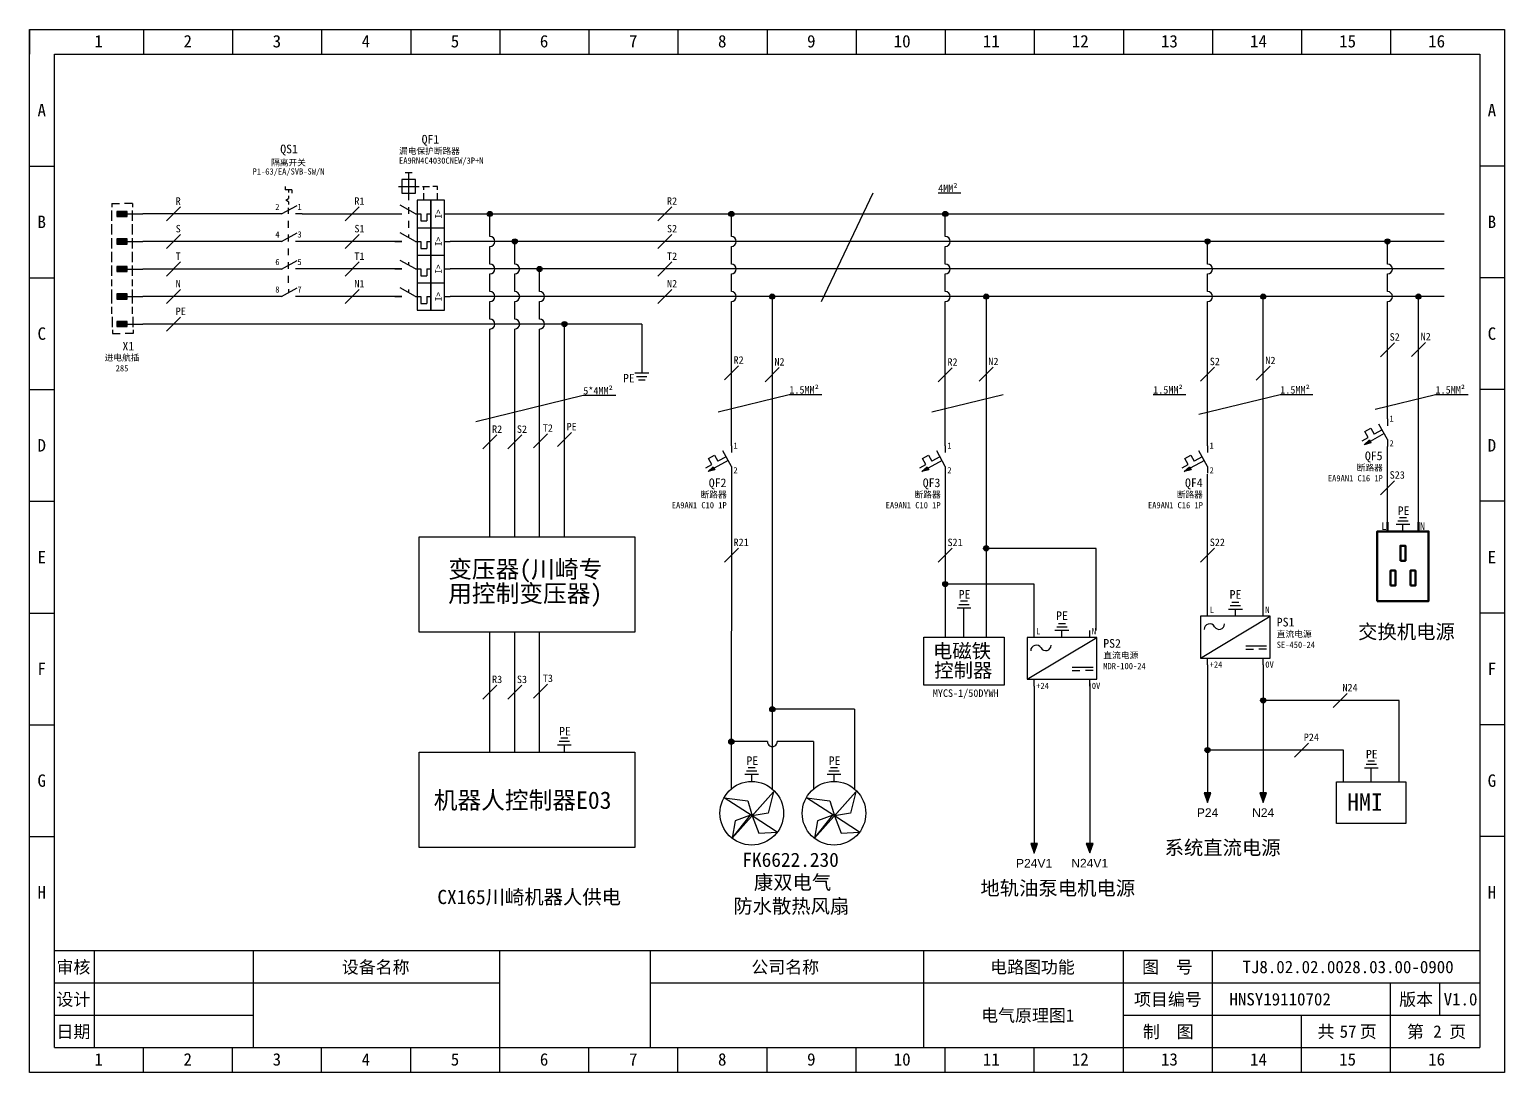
# Model space of a CAD drawing. Header units: millimetres. Extents: x 914 to 910632, y -176 to 682692.
# Drawn here: x 3238.5 to 3535.5, y 3777.4 to 3987.4 of the extents above; entities that cross this region are included whole.
import ezdxf
from ezdxf.enums import TextEntityAlignment as Align

# ---------------------------------------------------------------- set-up
doc = ezdxf.new("R2010")
doc.units = ezdxf.units.MM
doc.layers.add('EPLAN311', color=1, linetype='Continuous', lineweight=25)
doc.styles.get("Standard").update_dxf_attribs({"font": 'arial.ttf'})
doc.styles.add('宋体', font='')
doc.styles.get('宋体').set_extended_font_data('宋体')

# ---------------------------------------------------------------- blocks, each defined once
blk = doc.blocks.new('横向漏电断路器4P')
at = {"color": 5, "linetype": 'Continuous', "lineweight": 25, "ltscale": 4}
for p, q in [((2.1, 25.2), (3.5, 25.2)), ((2.8, 19.6), (2.8, 25.2)), ((0.7, 22.4), (4.9, 22.4)), ((5.6, 22.4), (7, 22.4)), ((5.88, 21.7), (5.88, 22.4)), ((5.88, 19.6), (5.88, 21)), ((8.68, 22.4), (7.7, 22.4)), ((8.68, 21.7), (8.68, 22.4)), ((8.68, 19.6), (8.68, 21)), ((4.2, 16.8), (1.05, 18.55)), ((4.2, 16.8), (5.25, 16.8)), ((5.25, 16.8), (5.25, 15.4)), ((5.25, 15.4), (6.51, 15.4)), ((6.51, 16.8), (7.28, 16.8)), ((6.51, 16.8), (6.51, 15.4)), ((10.08, 16.8), (11.2, 16.8)), ((4.2, 11.2), (1.05, 12.95)), ((4.2, 11.2), (5.25, 11.2)), ((5.25, 11.2), (5.25, 9.8)), ((5.25, 9.8), (6.51, 9.8)), ((6.51, 11.2), (6.51, 9.8)), ((6.51, 11.2), (7.28, 11.2)), ((10.08, 11.2), (11.2, 11.2)), ((4.2, 5.6), (1.05, 7.35)), ((4.2, 5.6), (5.25, 5.6)), ((5.25, 5.6), (5.25, 4.2)), ((5.25, 4.2), (6.51, 4.2)), ((6.51, 5.6), (6.51, 4.2)), ((6.51, 5.6), (7.28, 5.6)), ((10.08, 5.6), (11.2, 5.6)), ((4.2, 0), (1.05, 1.75)), ((4.2, 0), (5.25, 0)), ((5.25, 0), (5.25, -1.4)), ((6.51, 0), (6.51, -1.4)), ((6.51, 0), (7.28, 0)), ((10.08, 0), (11.2, 0)), ((5.25, -1.4), (6.51, -1.4))]:
    blk.add_line(p, q, dxfattribs=at)
at = {"color": 5, "linetype": 'Continuous', "lineweight": 25}
for p, q in [((2.8, 16.8), (2.8, 18.2)), ((0, 16.8), (1.4, 16.8)), ((2.8, 14), (2.8, 15.4)), ((2.8, 11.977778), (2.8, 12.6)), ((4.48, 14), (10.08, 14)), ((0, 11.2), (1.4, 11.2)), ((2.8, 6.377778), (2.8, 7)), ((4.48, 8.4), (10.08, 8.4)), ((0, 5.6), (1.4, 5.6)), ((0, 0), (1.4, 0)), ((2.8, 0.777778), (2.8, 1.4)), ((4.48, 2.8), (10.08, 2.8))]:
    blk.add_line(p, q, dxfattribs=at)
at = {"color": 5, "linetype": 'Continuous', "lineweight": 25, "ltscale": 4}
for points in [[(1.4, 23.8), (1.4, 21), (4.2, 21), (4.2, 23.8)], [(4.48, 19.6), (4.48, -2.8), (7.28, -2.8), (7.28, 19.6)], [(7.28, 19.6), (7.28, -2.8), (10.08, -2.8), (10.08, 19.6)]]:
    blk.add_lwpolyline(points, close=True, dxfattribs=at)
at = {"color": 5, "style": '宋体'}
for p in [(8.82028, 16.8), (8.82028, 11.2), (8.82028, 5.6), (8.82028, 0)]:
    blk.add_text('I>', height=1.4028, rotation=90, dxfattribs=at).set_placement(p, align=Align.MIDDLE_CENTER)
at = {"color": 0, "style": '宋体'}
for tag, p in [('17_20028[1]', (0.98, 17.472504)), ('17_20028[3]', (0.98, 11.872504)), ('17_20028[5]', (0.98, 6.272504)), ('17_20028[7]', (0.98, 0.672504))]:
    blk.add_attdef(tag, text='', height=1.26252, dxfattribs=at).set_placement(p, align=Align.RIGHT)
for tag, p in [('17_20028[2]', (10.5, 17.472504)), ('17_20028[4]', (10.5, 11.872504)), ('17_20028[6]', (10.5, 6.272504)), ('17_20028[8]', (10.5, 0.672504)), ('17_20024', (0.827652, -7.521514)), ('17_20025', (0.827652, -9.678004))]:
    blk.add_attdef(tag, p, '', height=1.26252, dxfattribs=at)
at = {"color": 5, "style": '宋体'}
blk.add_attdef('17_20010', (0.711142, -5.598824), '', height=1.7535, dxfattribs=at)
blk = doc.blocks.new('1P断路器')
at = {"linetype": 'Continuous', "lineweight": 25, "ltscale": 4}
blk.add_hatch(color=5, dxfattribs=at).paths.add_polyline_path([(-4.7, 0.34), (-3.65, 1.31), (-3.32, 0.7)], flags=0)
at = {"color": 5, "linetype": 'Continuous', "lineweight": 25, "ltscale": 4}
for p, q in [((-4.58, 3), (-3.37, 3.66)), ((-3.91, 1.78), (-4.58, 3)), ((-3.37, 3.66), (-2.7, 2.45)), ((-1.08, 3.34), (-2.7, 2.45)), ((0, 1.39), (-1.73, 4.5)), ((-5.13, 1.12), (-3.91, 1.78)), ((-0.65, 2.56), (-3.48, 1.01))]:
    blk.add_line(p, q, dxfattribs=at)
at = {"color": 5, "linetype": 'Continuous', "lineweight": 25}
for p, q in [((0, 5.54), (0, 4.16)), ((0, 1.39), (0, 0))]:
    blk.add_line(p, q, dxfattribs=at)
at = {"color": 5, "linetype": 'Continuous', "lineweight": 25, "ltscale": 4}
blk.add_lwpolyline([(-4.7, 0.34), (-3.65, 1.31), (-3.32, 0.7), (-4.7, 0.34)], close=True, dxfattribs=at)
at = {"color": 0, "style": '宋体'}
blk.add_attdef('1', text='', height=1.25, dxfattribs=at).set_placement((0.41, 4.57), align=Align.BOTTOM_LEFT)
blk.add_attdef('2', text='', height=1.25, dxfattribs=at).set_placement((0.41, 1.25), align=Align.TOP_LEFT)
at = {"color": 5, "style": '宋体'}
blk.add_attdef('QF2', text='', height=1.74, dxfattribs=at).set_placement((-0.99, -1.91), align=Align.MIDDLE_RIGHT)
at = {"color": 0, "style": '宋体'}
for tag, p in [('EA9AN1-C10-1P', (-0.94, -6.42)), ('断路器', (-0.94, -4.29))]:
    blk.add_attdef(tag, text='', height=1.25, dxfattribs=at).set_placement(p, align=Align.MIDDLE_RIGHT)
blk = doc.blocks.new('直流电源')
at = {"color": 5, "linetype": 'Continuous', "lineweight": 25, "ltscale": 4}
for p, q in [((6.65, 11.9), (4.55, 11.9)), ((6.3, 12.6), (4.9, 12.6)), ((-1.4, 1.4), (12.6, 9.8)), ((0, 9.8), (0, 11.2)), ((7, 11.2), (4.2, 11.2)), ((5.6, 9.8), (5.6, 11.2)), ((11.2, 9.8), (11.2, 11.2)), ((7.69, 3.87), (11.89, 3.87)), ((7.69, 3.17), (9.23, 3.17)), ((11.89, 3.17), (10.35, 3.17)), ((0, 0), (0, 1.4)), ((11.2, 0), (11.2, 1.4))]:
    blk.add_line(p, q, dxfattribs=at)
blk.add_lwpolyline([(-1.4, 1.4), (12.6, 1.4), (12.6, 9.8), (-1.4, 9.8)], close=True, dxfattribs=at)
for centre, radius, start, end in [((0.43, 7.15), 1.12, 30, 180), ((2.34, 8.25), 1.08, 210, 0)]:
    blk.add_arc(centre, radius, start, end, dxfattribs=at)
at = {"color": 5, "style": '宋体'}
for tag, p in [('05', (4.43, 13.33)), ('06', (13.92, 7.76))]:
    blk.add_attdef(tag, p, '', height=1.75, dxfattribs=at)
at = {"color": 0, "style": '宋体'}
for tag, p in [('01', (0.42, 10.47)), ('03', (11.62, 10.47)), ('07', (13.92, 5.6)), ('08', (13.92, 3.44)), ('02', (0.42, -0.54)), ('04', (11.62, -0.54))]:
    blk.add_attdef(tag, p, '', height=1.26, dxfattribs=at)
blk = doc.blocks.new('PE接地')
at = {"color": 5, "linetype": 'Continuous', "lineweight": 25, "ltscale": 4}
for p, q in [((1.4, 1.4), (-1.4, 1.4)), ((1.05, 2.1), (-1.05, 2.1)), ((0.7, 2.8), (-0.7, 2.8)), ((0, 0), (0, 1.4))]:
    blk.add_line(p, q, dxfattribs=at)
at = {"color": 5, "style": '宋体'}
blk.add_attdef('02', (-1.07, 3.35), '', height=1.75, dxfattribs=at)
at = {"color": 0, "style": '宋体'}
blk.add_attdef('01', (0.42, -0.54), '', height=1.26, dxfattribs=at)
blk = doc.blocks.new('插排or插座')
at = {"color": 0, "linetype": 'ByBlock', "lineweight": 53}
for p, q in [((0, 0), (0, -1.91)), ((6.23, 0), (6.23, -1.91))]:
    blk.add_line(p, q, dxfattribs=at)
at = {"color": 7, "linetype": 'Continuous', "lineweight": 50, "ltscale": 4}
for points in [[(-2.06, -15.91), (8.29, -15.91), (8.29, -1.91), (-2.06, -1.91)], [(2.61, -7.79), (3.61, -7.79), (3.61, -4.79), (2.61, -4.79)], [(0.61, -12.79), (1.61, -12.79), (1.61, -9.79), (0.61, -9.79)], [(4.61, -12.79), (5.61, -12.79), (5.61, -9.79), (4.61, -9.79)]]:
    blk.add_lwpolyline(points, close=True, dxfattribs=at)
at = {"xscale": 0.99, "yscale": 0.99, "zscale": 0.99}
blk.add_blockref('PE接地', (3.12, -1.91), dxfattribs=at).add_auto_attribs({'02': 'PE'})
at = {"linetype": 'ByBlock', "lineweight": 200, "style": '宋体'}
for s, p in [('L', (-1.22, -1.59)), ('N', (6.53, -1.59))]:
    blk.add_text(s, height=1.5, dxfattribs=at).set_placement(p)
blk = doc.blocks.new('向下箭头')
at = {"linetype": 'Continuous', "lineweight": 25, "ltscale": 4}
blk.add_hatch(color=1, dxfattribs=at).paths.add_polyline_path([(-0.69, -0.87), (0, -2.77), (0.69, -0.87)], flags=0)
at = {"color": 1, "linetype": 'Continuous', "lineweight": 25, "ltscale": 4}
blk.add_line((0, 0), (0, -0.87), dxfattribs=at)
blk.add_lwpolyline([(-0.69, -0.87), (0, -2.77), (0.69, -0.87)], close=True, dxfattribs=at)
at = {"color": 5, "style": '宋体'}
blk.add_attdef('R2', text='', height=1.74, dxfattribs=at).set_placement((0, -3.96), align=Align.TOP_CENTER)
blk = doc.blocks.new('*U388')
blk.add_line((-2.5, 0), (2.5, 0))
blk = doc.blocks.new('*U389')
at = {"color": 0, "linetype": 'ByBlock', "lineweight": -2, "transparency": 16777216}
for p in [(0, 0), (0, -22.5), (0, -45), (0, -67.5), (0, -90), (0, -112.5), (0, -135)]:
    blk.add_blockref('*U388', p, dxfattribs=at)
blk = doc.blocks.new('*U390')
blk.add_line((-2.5, 0), (2.5, 0))
blk = doc.blocks.new('*U391')
at = {"color": 0, "linetype": 'ByBlock', "lineweight": -2, "transparency": 16777216}
for p in [(0, 0), (0, -22.5), (0, -45), (0, -67.5), (0, -90), (0, -112.5), (0, -135)]:
    blk.add_blockref('*U390', p, dxfattribs=at)
blk = doc.blocks.new('制图图框')
for p, q in [((-2700.08, 789.32), (-2403.08, 789.32)), ((-2700.08, 579.32), (-2700.08, 789.32)), ((-2700.08, 789.32), (-2700.08, 784.32)), ((-2700.08, 789.32), (-2695.08, 789.32)), ((-2677.15, 789.32), (-2677.15, 784.32)), ((-2659.21, 789.32), (-2659.21, 784.32)), ((-2641.27, 789.32), (-2641.27, 784.32)), ((-2623.33, 789.32), (-2623.33, 784.32)), ((-2605.4, 789.32), (-2605.4, 784.32)), ((-2587.46, 789.32), (-2587.46, 784.32)), ((-2569.52, 789.32), (-2569.52, 784.32)), ((-2551.58, 789.32), (-2551.58, 784.32)), ((-2533.65, 789.32), (-2533.65, 784.32)), ((-2515.71, 789.32), (-2515.71, 784.32)), ((-2497.77, 789.32), (-2497.77, 784.32)), ((-2479.83, 789.32), (-2479.83, 784.32)), ((-2461.9, 789.32), (-2461.9, 784.32)), ((-2443.96, 789.32), (-2443.96, 784.32)), ((-2426.02, 789.32), (-2426.02, 784.32)), ((-2403.08, 789.32), (-2403.08, 579.32)), ((-2403.08, 789.32), (-2403.08, 784.32)), ((-2695.08, 784.32), (-2408.08, 784.32)), ((-2695.08, 584.32), (-2695.08, 784.32)), ((-2408.08, 784.32), (-2408.08, 584.32)), ((-2408.08, 603.82), (-2695.08, 603.82)), ((-2687.08, 603.82), (-2687.08, 584.32)), ((-2655.08, 603.82), (-2655.08, 584.32)), ((-2655.08, 603.82), (-2655.08, 584.32)), ((-2605.4, 579.32), (-2605.4, 603.82)), ((-2575.08, 603.82), (-2575.08, 584.32)), ((-2575.08, 603.82), (-2575.08, 584.32)), ((-2575.08, 603.82), (-2575.08, 584.32)), ((-2520.08, 603.82), (-2520.08, 584.32)), ((-2479.83, 579.32), (-2479.83, 603.82)), ((-2461.9, 579.32), (-2461.9, 603.82)), ((-2655.08, 597.32), (-2695.08, 597.32)), ((-2605.4, 597.32), (-2655.08, 597.32)), ((-2408.08, 597.32), (-2575.08, 597.32)), ((-2426.02, 579.32), (-2426.02, 597.32)), ((-2416.18, 597.32), (-2416.18, 590.82)), ((-2655.08, 590.82), (-2695.08, 590.82)), ((-2408.08, 590.82), (-2479.83, 590.82)), ((-2443.96, 579.32), (-2443.96, 590.82)), ((-2695.08, 584.32), (-2408.08, 584.32)), ((-2677.15, 579.32), (-2677.15, 584.32)), ((-2659.21, 579.32), (-2659.21, 584.32)), ((-2641.27, 579.32), (-2641.27, 584.32)), ((-2623.33, 579.32), (-2623.33, 584.32)), ((-2587.46, 579.32), (-2587.46, 584.32)), ((-2569.52, 579.32), (-2569.52, 584.32)), ((-2551.58, 579.32), (-2551.58, 584.32)), ((-2533.65, 579.32), (-2533.65, 584.32)), ((-2515.71, 579.32), (-2515.71, 584.32)), ((-2497.77, 579.32), (-2497.77, 584.32)), ((-2403.08, 579.32), (-2700.08, 579.32))]:
    blk.add_line(p, q)
blk.add_blockref('*U389', (-2697.58, 761.82))
at = {"xscale": -1}
blk.add_blockref('*U391', (-2405.58, 761.82), dxfattribs=at)
at = {"style": '宋体'}
for s, p in [('1', (-2687.01, 785.71)), ('2', (-2669.07, 785.71)), ('3', (-2651.13, 785.71)), ('4', (-2633.2, 785.71)), ('5', (-2615.26, 785.71)), ('6', (-2597.32, 785.71)), ('7', (-2579.38, 785.71)), ('8', (-2561.45, 785.71)), ('9', (-2543.51, 785.71)), ('10', (-2526.07, 785.71)), ('11', (-2508.13, 785.71)), ('12', (-2490.2, 785.71)), ('13', (-2472.26, 785.71)), ('14', (-2454.32, 785.71)), ('15', (-2436.38, 785.71)), ('16', (-2418.45, 785.71)), ('A', (-2698.47, 771.84)), ('A', (-2406.47, 771.84)), ('B', (-2698.47, 749.34)), ('B', (-2406.47, 749.34)), ('C', (-2698.47, 726.84)), ('C', (-2406.47, 726.84)), ('D', (-2698.47, 704.34)), ('D', (-2406.47, 704.34)), ('E', (-2698.47, 681.84)), ('E', (-2406.47, 681.84)), ('F', (-2698.47, 659.34)), ('F', (-2406.47, 659.34)), ('G', (-2698.47, 636.84)), ('G', (-2406.47, 636.84)), ('H', (-2698.47, 614.34)), ('H', (-2406.47, 614.34)), ('审核', (-2694.65, 599.29)), ('设备名称', (-2637.2, 599.28)), ('公司名称', (-2554.73, 599.29)), ('电路图功能', (-2506.66, 599.29)), ('图  号', (-2476.05, 599.3)), ('设计', (-2694.66, 592.79)), ('项目编号', (-2477.68, 592.79)), ('版本', (-2424.3, 592.79)), ('日期', (-2694.66, 586.29)), ('制  图', (-2475.91, 586.28)), ('共   页', (-2440.72, 586.31)), ('第   页', (-2422.72, 586.3)), ('1', (-2687.01, 580.71)), ('2', (-2669.07, 580.71)), ('3', (-2651.13, 580.71)), ('4', (-2633.2, 580.71)), ('5', (-2615.26, 580.71)), ('6', (-2597.32, 580.71)), ('7', (-2579.38, 580.71)), ('8', (-2561.45, 580.71)), ('9', (-2543.51, 580.71)), ('10', (-2526.07, 580.71)), ('11', (-2508.13, 580.71)), ('12', (-2490.2, 580.71)), ('13', (-2472.26, 580.71)), ('14', (-2454.32, 580.71)), ('15', (-2436.38, 580.71)), ('16', (-2418.45, 580.71))]:
    blk.add_text(s, height=2.5, dxfattribs=at).set_placement(p)

msp = doc.modelspace()

# ---------------------------------------------------------------- hatches: boundary and pattern name
at = {"ltscale": 4}
for points in [[(3258.211, 3949.756), (3258.211, 3950.796), (3256.132, 3950.796), (3256.132, 3949.756)], [(3258.211, 3944.212), (3258.211, 3945.252), (3256.132, 3945.252), (3256.132, 3944.212)], [(3258.211, 3938.668), (3258.211, 3939.708), (3256.132, 3939.708), (3256.132, 3938.668)], [(3258.211, 3933.124), (3258.211, 3934.164), (3256.132, 3934.164), (3256.132, 3933.124)], [(3258.211, 3927.58), (3258.211, 3928.62), (3256.132, 3928.62), (3256.132, 3927.58)]]:
    msp.add_hatch(color=5, dxfattribs=at).paths.add_polyline_path(points, flags=0)
at = {"layer": 'EPLAN311', "ltscale": 4}
h = msp.add_hatch(color=1, dxfattribs=at)
edge = h.paths.add_edge_path()
edge.add_arc((3331.242, 3950.278), 0.52, 0, 360)
h = msp.add_hatch(color=1, dxfattribs=at)
edge = h.paths.add_edge_path()
edge.add_arc((3379.864, 3950.278), 0.52, 0, 360)
h = msp.add_hatch(color=1, dxfattribs=at)
edge = h.paths.add_edge_path()
edge.add_arc((3422.94, 3950.278), 0.52, 0, 360)
h = msp.add_hatch(color=1, dxfattribs=at)
edge = h.paths.add_edge_path()
edge.add_arc((3336.242, 3944.734), 0.52, 0, 360)
h = msp.add_hatch(color=1, dxfattribs=at)
edge = h.paths.add_edge_path()
edge.add_arc((3475.75, 3944.733), 0.52, 0, 360)
h = msp.add_hatch(color=1, dxfattribs=at)
edge = h.paths.add_edge_path()
edge.add_arc((3511.975, 3944.733), 0.52, 0, 360)
h = msp.add_hatch(color=1, dxfattribs=at)
edge = h.paths.add_edge_path()
edge.add_arc((3341.242, 3939.19), 0.52, 0, 360)
h = msp.add_hatch(color=1, dxfattribs=at)
edge = h.paths.add_edge_path()
edge.add_arc((3388.096, 3933.645), 0.52, 0, 360)
h = msp.add_hatch(color=1, dxfattribs=at)
edge = h.paths.add_edge_path()
edge.add_arc((3431.173, 3933.645), 0.52, 0, 360)
h = msp.add_hatch(color=1, dxfattribs=at)
edge = h.paths.add_edge_path()
edge.add_arc((3486.953, 3933.643), 0.52, 0, 360)
h = msp.add_hatch(color=1, dxfattribs=at)
edge = h.paths.add_edge_path()
edge.add_arc((3518.212, 3933.642), 0.52, 0, 360)
h = msp.add_hatch(color=1, dxfattribs=at)
edge = h.paths.add_edge_path()
edge.add_arc((3346.242, 3928.102), 0.52, 0, 360)
h = msp.add_hatch(color=1, dxfattribs=at)
edge = h.paths.add_edge_path()
edge.add_arc((3431.172, 3882.942), 0.52, 0, 360)
h = msp.add_hatch(color=1, dxfattribs=at)
edge = h.paths.add_edge_path()
edge.add_arc((3422.939, 3875.74), 0.52, 0, 360)
h = msp.add_hatch(color=1, dxfattribs=at)
edge = h.paths.add_edge_path()
edge.add_arc((3486.951, 3852.327), 0.52, 0, 360)
h = msp.add_hatch(color=1, dxfattribs=at)
edge = h.paths.add_edge_path()
edge.add_arc((3388.108, 3850.544), 0.52, 0, 360)
h = msp.add_hatch(color=1, dxfattribs=at)
edge = h.paths.add_edge_path()
edge.add_arc((3379.854, 3844.025), 0.52, 0, 360)
h = msp.add_hatch(color=1, dxfattribs=at)
edge = h.paths.add_edge_path()
edge.add_arc((3475.751, 3842.327), 0.52, 0, 360)

# ---------------------------------------------------------------- linework, layer by layer
at = {"color": 5, "ltscale": 4}
for p, q in [((3289.993, 3955.822), (3289.993, 3955.129)), ((3291.379, 3955.129), (3289.993, 3955.129)), ((3290.166, 3953.05), (3290.686, 3953.397)), ((3290.686, 3955.129), (3290.686, 3954.609)), ((3290.686, 3953.916), (3290.686, 3953.397)), ((3291.379, 3955.129), (3291.379, 3954.436)), ((3255.093, 3952.355), (3255.093, 3951.662)), ((3255.093, 3952.355), (3256.652, 3952.355)), ((3255.093, 3948.89), (3255.093, 3950.969)), ((3259.251, 3952.355), (3257.691, 3952.355)), ((3258.211, 3950.276), (3261.33, 3950.276)), ((3259.251, 3952.355), (3259.251, 3951.662)), ((3259.251, 3948.89), (3259.251, 3950.969)), ((3289.301, 3950.276), (3292.419, 3952.008)), ((3290.686, 3952.704), (3290.166, 3953.05)), ((3290.686, 3952.704), (3290.686, 3952.184)), ((3290.686, 3950.278), (3290.686, 3951.491)), ((3255.093, 3946.118), (3255.093, 3948.197)), ((3259.251, 3946.118), (3259.251, 3948.197)), ((3255.093, 3943.346), (3255.093, 3945.425)), ((3258.211, 3944.732), (3261.33, 3944.732)), ((3259.251, 3943.346), (3259.251, 3945.425)), ((3289.301, 3944.732), (3292.419, 3946.464)), ((3255.093, 3940.574), (3255.093, 3942.653)), ((3259.251, 3940.574), (3259.251, 3942.653)), ((3255.093, 3937.802), (3255.093, 3939.881)), ((3258.211, 3939.188), (3261.33, 3939.188)), ((3259.251, 3937.802), (3259.251, 3939.881)), ((3289.301, 3939.188), (3292.419, 3940.92)), ((3255.093, 3935.723), (3255.093, 3937.109)), ((3259.251, 3935.723), (3259.251, 3937.109)), ((3289.301, 3933.644), (3292.419, 3935.376)), ((3255.093, 3932.258), (3255.093, 3935.03)), ((3258.211, 3933.644), (3261.33, 3933.644)), ((3259.251, 3932.258), (3259.251, 3935.03)), ((3290.686, 3935.12), (3290.686, 3934.51)), ((3255.093, 3930.179), (3255.093, 3931.565)), ((3255.231, 3927.511), (3255.231, 3929.59)), ((3259.251, 3930.179), (3259.251, 3931.565)), ((3259.389, 3927.511), (3259.389, 3929.59)), ((3255.231, 3926.922), (3255.231, 3926.229)), ((3258.211, 3928.1), (3261.33, 3928.1)), ((3259.389, 3926.922), (3259.389, 3926.229)), ((3255.231, 3926.229), (3256.791, 3926.229)), ((3259.389, 3926.229), (3257.83, 3926.229))]:
    msp.add_line(p, q, dxfattribs=at)
for p, q in [((3398.003, 3932.63), (3408.413, 3954.526)), ((3421.49, 3954.525), (3426.081, 3954.525)), ((3266.122, 3948.862), (3268.951, 3951.69)), ((3302.109, 3948.864), (3304.938, 3951.692)), ((3331.242, 3945.734), (3331.242, 3950.278)), ((3365.046, 3948.864), (3367.874, 3951.692)), ((3379.864, 3945.734), (3379.864, 3950.278)), ((3422.94, 3945.734), (3422.94, 3950.278)), ((3266.122, 3943.318), (3268.951, 3946.146)), ((3302.109, 3943.32), (3304.938, 3946.148)), ((3336.242, 3940.19), (3336.242, 3944.734)), ((3365.046, 3943.32), (3367.874, 3946.148)), ((3475.75, 3940.189), (3475.75, 3944.733)), ((3511.975, 3940.189), (3511.975, 3944.733)), ((3331.242, 3940.19), (3331.242, 3943.734)), ((3379.864, 3940.19), (3379.864, 3943.734)), ((3422.94, 3940.19), (3422.94, 3943.734)), ((3266.122, 3937.774), (3268.951, 3940.602)), ((3302.109, 3937.776), (3304.938, 3940.604)), ((3341.242, 3934.646), (3341.242, 3939.19)), ((3365.046, 3937.776), (3367.874, 3940.604)), ((3331.242, 3934.646), (3331.242, 3938.19)), ((3336.242, 3934.646), (3336.242, 3938.19)), ((3379.864, 3934.645), (3379.864, 3938.19)), ((3422.94, 3934.644), (3422.94, 3938.19)), ((3475.75, 3934.643), (3475.75, 3938.189)), ((3511.975, 3934.642), (3511.975, 3938.189)), ((3266.122, 3932.23), (3268.951, 3935.058)), ((3302.109, 3932.232), (3304.938, 3935.06)), ((3331.242, 3929.1), (3331.242, 3932.646)), ((3336.242, 3929.1), (3336.242, 3932.646)), ((3341.242, 3929.1), (3341.242, 3932.646)), ((3365.046, 3932.232), (3367.874, 3935.06)), ((3379.864, 3903.594), (3379.864, 3932.645)), ((3388.096, 3933.645), (3388.111, 3834.488)), ((3422.94, 3903.594), (3422.94, 3932.644)), ((3431.173, 3933.645), (3431.171, 3865.086)), ((3475.75, 3903.593), (3475.75, 3932.643)), ((3486.952, 3870.663), (3486.953, 3933.642)), ((3511.975, 3909.021), (3511.975, 3932.642)), ((3518.211, 3888.248), (3518.212, 3933.642)), ((3266.122, 3926.686), (3268.951, 3929.514)), ((3331.242, 3885.269), (3331.242, 3927.1)), ((3336.242, 3885.269), (3336.242, 3927.1)), ((3341.242, 3885.269), (3341.242, 3927.1)), ((3346.242, 3885.269), (3346.242, 3928.102)), ((3510.561, 3921.515), (3513.389, 3924.344)), ((3516.798, 3921.591), (3519.626, 3924.42)), ((3378.449, 3916.867), (3381.278, 3919.696)), ((3386.681, 3916.504), (3389.51, 3919.332)), ((3421.526, 3916.467), (3424.354, 3919.296)), ((3429.758, 3916.583), (3432.586, 3919.412)), ((3474.335, 3916.58), (3477.164, 3919.409)), ((3485.539, 3916.785), (3488.367, 3919.613)), ((3328.395, 3908.493), (3350.026, 3913.767)), ((3350.026, 3913.767), (3356.593, 3913.767)), ((3377.19, 3910.452), (3391.519, 3913.946)), ((3391.519, 3913.946), (3398.086, 3913.946)), ((3420.263, 3910.451), (3434.593, 3913.945)), ((3464.779, 3913.944), (3471.346, 3913.944)), ((3474.006, 3909.953), (3490.373, 3913.943)), ((3490.373, 3913.943), (3496.94, 3913.943)), ((3509.488, 3910.982), (3521.632, 3913.943)), ((3521.632, 3913.943), (3528.199, 3913.943)), ((3329.828, 3902.953), (3332.656, 3905.781)), ((3334.828, 3902.953), (3337.656, 3905.781)), ((3340.046, 3903.171), (3342.875, 3905.999)), ((3344.828, 3903.453), (3347.657, 3906.282)), ((3511.977, 3888.248), (3511.977, 3903.479)), ((3379.866, 3898.052), (3379.852, 3834.515)), ((3510.563, 3893.725), (3513.392, 3896.554)), ((3378.452, 3880.167), (3381.28, 3882.996)), ((3421.526, 3880.154), (3424.354, 3882.983)), ((3453.321, 3882.941), (3431.172, 3882.941)), ((3453.321, 3866.373), (3453.321, 3882.941)), ((3474.338, 3880.166), (3477.166, 3882.994)), ((3440.821, 3875.736), (3422.939, 3875.739)), ((3440.821, 3866.373), (3440.821, 3875.736)), ((3426.696, 3865.086), (3426.696, 3869.505)), ((3331.242, 3841.922), (3331.242, 3866.051)), ((3336.242, 3841.948), (3336.242, 3866.051)), ((3341.242, 3841.948), (3341.242, 3866.051)), ((3329.828, 3852.572), (3332.656, 3855.401)), ((3334.828, 3852.572), (3337.656, 3855.401)), ((3340.046, 3852.791), (3342.875, 3855.619)), ((3514.303, 3852.327), (3486.951, 3852.327)), ((3501.055, 3850.913), (3503.883, 3853.741)), ((3514.303, 3837.327), (3514.303, 3852.327)), ((3404.674, 3850.547), (3404.676, 3834.488)), ((3396.419, 3844.022), (3396.417, 3834.515)), ((3493.27, 3840.913), (3496.098, 3843.741)), ((3503.103, 3842.327), (3475.751, 3842.327)), ((3503.103, 3837.327), (3503.103, 3842.327)), ((3503.103, 3835.927), (3503.103, 3837.327)), ((3508.703, 3835.927), (3508.703, 3837.327)), ((3514.303, 3835.927), (3514.303, 3837.327))]:
    msp.add_line(p, q)
at = {"color": 0}
for p, q in [((3287.915, 3950.276), (3261.33, 3950.276)), ((3293.458, 3950.278), (3313.518, 3950.278)), ((3323.22, 3950.278), (3523.403, 3950.278)), ((3287.915, 3944.732), (3261.33, 3944.732)), ((3313.518, 3944.734), (3293.458, 3944.734)), ((3523.403, 3944.734), (3323.22, 3944.734)), ((3287.915, 3939.188), (3261.33, 3939.188)), ((3313.518, 3939.19), (3293.458, 3939.19)), ((3523.403, 3939.19), (3323.22, 3939.19)), ((3287.915, 3933.644), (3261.33, 3933.644)), ((3313.516, 3933.643), (3293.458, 3933.646)), ((3523.401, 3933.642), (3323.22, 3933.646)), ((3361.839, 3928.1), (3261.33, 3928.1)), ((3422.943, 3898.051), (3422.938, 3865.086)), ((3475.752, 3870.663), (3475.752, 3897.888)), ((3475.752, 3859.463), (3475.752, 3834.565)), ((3486.952, 3859.463), (3486.952, 3834.565)), ((3440.821, 3855.173), (3440.821, 3824.365)), ((3452.021, 3855.73), (3452.021, 3824.365))]:
    msp.add_line(p, q, dxfattribs=at)
at = {"color": 5}
for p, q in [((3289.301, 3950.276), (3287.915, 3950.276)), ((3293.458, 3950.278), (3292.072, 3950.278)), ((3290.686, 3947.506), (3290.686, 3948.892)), ((3289.301, 3944.732), (3287.915, 3944.732)), ((3290.686, 3944.734), (3290.686, 3946.12)), ((3293.458, 3944.734), (3292.072, 3944.734)), ((3290.686, 3941.962), (3290.686, 3943.348)), ((3289.301, 3939.188), (3287.915, 3939.188)), ((3290.686, 3939.19), (3290.686, 3940.576)), ((3293.458, 3939.19), (3292.072, 3939.19)), ((3290.686, 3936.418), (3290.686, 3937.804)), ((3289.301, 3933.644), (3287.915, 3933.644)), ((3293.458, 3933.646), (3292.072, 3933.646))]:
    msp.add_line(p, q, dxfattribs=at)
at = {"linetype": 'ByBlock'}
for p, q in [((3361.839, 3928.1), (3361.839, 3919.656)), ((3404.674, 3850.547), (3388.108, 3850.544)), ((3387.109, 3844.024), (3379.854, 3844.025)), ((3396.419, 3844.022), (3389.109, 3844.023))]:
    msp.add_line(p, q, dxfattribs=at)
at = {"color": 7, "ltscale": 4}
for p, q in [((3388.375, 3833.906), (3380.027, 3824.584)), ((3404.94, 3833.906), (3396.592, 3824.584))]:
    msp.add_line(p, q, dxfattribs=at)
at = {"color": 5, "ltscale": 4}
for points in [[(3258.211, 3949.756), (3258.211, 3950.796), (3256.132, 3950.796), (3256.132, 3949.756)], [(3258.211, 3944.212), (3258.211, 3945.252), (3256.132, 3945.252), (3256.132, 3944.212)], [(3258.211, 3938.668), (3258.211, 3939.708), (3256.132, 3939.708), (3256.132, 3938.668)], [(3258.211, 3933.124), (3258.211, 3934.164), (3256.132, 3934.164), (3256.132, 3933.124)], [(3258.211, 3927.58), (3258.211, 3928.62), (3256.132, 3928.62), (3256.132, 3927.58)]]:
    msp.add_lwpolyline(points, close=True, dxfattribs=at)
for points in [[(3317.023, 3885.269), (3360.43, 3885.269), (3360.43, 3866.051), (3317.023, 3866.051)], [(3418.586, 3865.086), (3434.806, 3865.086), (3434.806, 3855.366), (3418.586, 3855.366)], [(3317.023, 3841.922), (3360.43, 3841.922), (3360.43, 3822.704), (3317.023, 3822.704)], [(3501.703, 3835.927), (3515.703, 3835.927), (3515.703, 3827.527), (3501.703, 3827.527)]]:
    msp.add_lwpolyline(points, close=True)
at = {"color": 7, "ltscale": 4}
for points in [[(3378.427, 3832.723), (3383.157, 3832.097), (3383.937, 3829.543), (3384.034, 3829.059)], [(3388.375, 3833.906), (3387.291, 3829.635), (3384.034, 3829.059)], [(3394.992, 3832.723), (3399.723, 3832.097), (3400.502, 3829.543), (3400.599, 3829.059)], [(3404.94, 3833.906), (3403.856, 3829.635), (3400.599, 3829.059)], [(3383.749, 3829.245), (3380.648, 3828.063), (3380.027, 3824.584)], [(3384.034, 3829.059), (3385.415, 3825.578), (3389.07, 3825.767)], [(3400.314, 3829.245), (3397.213, 3828.063), (3396.592, 3824.584)], [(3400.599, 3829.059), (3401.98, 3825.578), (3405.636, 3825.767)]]:
    msp.add_lwpolyline(points, close=True, dxfattribs=at)
for centre in [(3383.965, 3829.608), (3400.531, 3829.608)]:
    msp.add_circle(centre, 6.403, dxfattribs=at)
for centre, start, end in [((3331.242, 3944.734), 269.99994, 89.99994), ((3379.864, 3944.734), 269.99994, 89.99994), ((3422.94, 3944.734), 269.99994, 89.99994), ((3331.242, 3939.19), 269.99994, 89.99994), ((3336.242, 3939.19), 269.99994, 89.99994), ((3379.864, 3939.19), 269.99994, 89.99994), ((3422.94, 3939.19), 269.99994, 89.99994), ((3475.75, 3939.189), 269.99994, 89.99994), ((3511.975, 3939.189), 269.99994, 89.99994), ((3331.242, 3933.646), 269.99994, 89.99994), ((3336.242, 3933.646), 269.99994, 89.99994), ((3341.242, 3933.646), 269.99994, 89.99994), ((3379.864, 3933.645), 269.99994, 89.99994), ((3422.94, 3933.644), 269.99994, 89.99994), ((3475.75, 3933.643), 269.99994, 89.99994), ((3511.975, 3933.642), 269.99994, 89.99994), ((3331.242, 3928.1), 269.99994, 89.99994), ((3336.242, 3928.1), 269.99994, 89.99994), ((3341.242, 3928.1), 269.99994, 89.99994), ((3388.109, 3844.023), 179.98724, 0)]:
    msp.add_arc(centre, 1, start, end)
at = {"layer": 'EPLAN311', "color": 1, "ltscale": 4}
for centre in [(3331.242, 3950.278), (3379.864, 3950.278), (3422.94, 3950.278), (3336.242, 3944.734), (3475.75, 3944.733), (3511.975, 3944.733), (3341.242, 3939.19), (3388.096, 3933.645), (3431.173, 3933.645), (3486.953, 3933.643), (3518.212, 3933.642), (3346.242, 3928.102), (3431.172, 3882.942), (3422.939, 3875.74), (3486.951, 3852.327), (3388.108, 3850.544), (3379.854, 3844.025), (3475.751, 3842.327)]:
    msp.add_circle(centre, 0.52, dxfattribs=at)

# ---------------------------------------------------------------- block references
for name, p in [('制图图框', (5938.624, 3198.093)), ('插排or插座', (3511.977, 3888.248))]:
    msp.add_blockref(name, p)
ref = msp.add_blockref('横向漏电断路器4P', (3312.132, 3933.646), dxfattribs=dict(xscale=0.99, yscale=0.99, zscale=0.99))
ref.add_attrib('17_20025', 'EA9RN4C4030CNEW/3P+N', (3312.952, 3960.395), dxfattribs={"color": 0, "height": 1.24989, "style": '宋体'})
ref.add_attrib('17_20024', '漏电保护断路器', (3312.952, 3962.325), dxfattribs={"color": 0, "height": 1.2499, "style": '宋体'})
ref.add_attrib('17_20010', 'QF1', (3317.5, 3964.448), dxfattribs={"color": 5, "height": 1.736, "style": '宋体'})
ref = msp.add_blockref('PE接地', (3361.833, 3919.656), dxfattribs=dict(xscale=0.99, yscale=0.99, zscale=0.99, rotation=180))
ref.add_attrib('02', 'PE', (3358.045, 3916.338), dxfattribs={"color": 5, "height": 1.736, "style": '宋体'})
for name, p, values in [('1P断路器', (3511.977, 3903.479), {'断路器': '断路器', 'EA9AN1-C10-1P': 'EA9AN1 C16 1P', 'QF2': 'QF5', '2': '2', '1': '1'}), ('1P断路器', (3379.866, 3898.052), {'断路器': '断路器', 'EA9AN1-C10-1P': 'EA9AN1 C10 1P', 'QF2': 'QF2', '2': '2', '1': '1'}), ('1P断路器', (3422.943, 3898.051), {'断路器': '断路器', 'EA9AN1-C10-1P': 'EA9AN1 C10 1P', 'QF2': 'QF3', '2': '2', '1': '1'}), ('1P断路器', (3475.752, 3898.05), {'断路器': '断路器', 'EA9AN1-C10-1P': 'EA9AN1 C16 1P', 'QF2': 'QF4', '2': '2', '1': '1'}), ('直流电源', (3475.752, 3859.463), {'05': 'PE', '08': 'SE-450-24', '07': '直流电源', '06': 'PS1', '04': '0V', '03': 'N', '02': '+24', '01': 'L'}), ('直流电源', (3440.821, 3855.173), {'05': 'PE', '08': 'MDR-100-24', '07': '直流电源', '06': 'PS2', '04': '0V', '03': 'N', '02': '+24', '01': 'L'})]:
    msp.add_blockref(name, p).add_auto_attribs(values)
at = {"xscale": 0.99, "yscale": 0.99, "zscale": 0.99}
for p in [(3426.696, 3869.505), (3346.242, 3841.948), (3383.965, 3836.011), (3400.531, 3836.011), (3508.703, 3837.327)]:
    msp.add_blockref('PE接地', p, dxfattribs=at).add_auto_attribs({'02': 'PE'})
ref = msp.add_blockref('向下箭头', (3475.752, 3834.565))
ref.add_attrib('R2', 'P24', dxfattribs={"color": 5, "height": 1.736}).set_placement((3475.752, 3830.6), align=Align.TOP_CENTER)
ref = msp.add_blockref('向下箭头', (3486.952, 3834.565))
ref.add_attrib('R2', 'N24', dxfattribs={"color": 5, "height": 1.736}).set_placement((3486.952, 3830.6), align=Align.TOP_CENTER)
ref = msp.add_blockref('向下箭头', (3440.821, 3824.365))
ref.add_attrib('R2', 'P24V1', dxfattribs={"color": 5, "height": 1.736}).set_placement((3440.821, 3820.4), align=Align.TOP_CENTER)
ref = msp.add_blockref('向下箭头', (3452.021, 3824.389))
ref.add_attrib('R2', 'N24V1', dxfattribs={"color": 5, "height": 1.736}).set_placement((3452.021, 3820.425), align=Align.TOP_CENTER)

# ---------------------------------------------------------------- texts
at = {"style": '宋体'}
for s, p in [('4MM²', (3421.502, 3954.688)), ('R', (3267.975, 3952.108)), ('R1', (3303.962, 3952.111)), ('R2', (3366.898, 3952.11)), ('S', (3267.975, 3946.564)), ('S1', (3303.962, 3946.567)), ('S2', (3366.898, 3946.566)), ('T', (3267.975, 3941.02)), ('T1', (3303.962, 3941.023)), ('T2', (3366.898, 3941.022)), ('N', (3267.975, 3935.476)), ('N1', (3303.962, 3935.479)), ('N2', (3366.898, 3935.478)), ('PE', (3267.975, 3929.932)), ('S2', (3512.414, 3924.762)), ('N2', (3518.651, 3924.838)), ('R2', (3380.302, 3920.114)), ('N2', (3388.534, 3919.75)), ('R2', (3423.379, 3919.714)), ('N2', (3431.611, 3919.83)), ('S2', (3476.188, 3919.827)), ('N2', (3487.391, 3920.031)), ('5*4MM²', (3350.039, 3913.93)), ('1.5MM²', (3391.532, 3914.109)), ('1.5MM²', (3464.791, 3914.107)), ('1.5MM²', (3490.386, 3914.106)), ('1.5MM²', (3521.645, 3914.106)), ('R2', (3331.681, 3906.199)), ('S2', (3336.681, 3906.199)), ('T2', (3341.899, 3906.418)), ('PE', (3346.681, 3906.7)), ('S23', (3512.416, 3896.972)), ('R21', (3380.304, 3883.414)), ('S21', (3423.379, 3883.401)), ('S22', (3476.191, 3883.412)), ('R3', (3331.681, 3855.819)), ('S3', (3336.681, 3855.819)), ('T3', (3341.899, 3856.037)), ('N24', (3502.907, 3854.159)), ('P24', (3495.123, 3844.159))]:
    msp.add_text(s, height=1.5, dxfattribs=at).set_placement(p)
at = {"color": 0, "style": '宋体'}
for s, p in [('变压器(川崎专', (3322.848, 3877.008)), ('用控制变压器)', (3322.848, 3872.124)), ('机器人控制器E03', (3319.938, 3830.494)), ('HMI', (3503.871, 3830.13))]:
    msp.add_text(s, height=3.5, dxfattribs=at).set_placement(p)
at = {"color": 7, "style": '宋体'}
for s, height, p in [('交换机电源', 2.8548, (3506.067, 3863.882)), ('电磁铁', 2.8548, (3420.465, 3859.999)), ('控制器', 2.8548, (3420.726, 3856.122)), ('MYCS-1/50DYWH', 1.5, (3420.422, 3852.596)), ('系统直流电源', 2.8548, (3467.101, 3820.402)), ('FK6622.230', 2.8548, (3382.083, 3817.955)), ('康双电气', 2.8548, (3384.398, 3813.414)), ('CX165川崎机器人供电', 2.85481, (3320.669, 3810.467)), ('地轨油泵电机电源', 2.8548, (3430.011, 3812.243)), ('防水散热风扇', 2.8548, (3380.245, 3808.626))]:
    msp.add_text(s, height=height, dxfattribs=at).set_placement(p, align=Align.BOTTOM_LEFT)
at = {"color": 5, "style": '宋体'}
for tag, p in [('QS1', (3290.805, 3961.968)), ('X1', (3258.439, 3922.268))]:
    msp.add_attdef(tag, text='17_20010', height=1.736, dxfattribs=at).set_placement(p, align=Align.BOTTOM_CENTER)
at = {"color": 0, "style": '宋体'}
for tag, text, p in [('P1-63/EA/SVB-SW/N', '17_20025', (3290.686, 3959.452)), ('隔离开关', '17_20024', (3290.686, 3961.235))]:
    msp.add_attdef(tag, text=text, height=1.2499, dxfattribs=at).set_placement(p, align=Align.TOP_CENTER)
for tag, text, p in [('2', '17_20028[2]', (3288.884, 3950.694)), ('4', '17_20028[4]', (3288.884, 3945.15)), ('6', '17_20028[6]', (3288.884, 3939.606)), ('8', '17_20028[8]', (3288.884, 3934.062))]:
    msp.add_attdef(tag, text=text, height=1.24989, dxfattribs=at).set_placement(p, align=Align.BOTTOM_RIGHT)
for tag, text, p in [('1', '17_20028[1]', (3292.487, 3950.694)), ('3', '17_20028[3]', (3292.487, 3945.15)), ('5', '17_20028[5]', (3292.487, 3939.606)), ('7', '17_20028[7]', (3292.487, 3934.062))]:
    msp.add_attdef(tag, text=text, height=1.24989, dxfattribs=at).set_placement(p, align=Align.BOTTOM_LEFT)
for tag, text, p in [('进电航插', '17_20024', (3257.172, 3920.711)), ('285', '17_20025', (3257.172, 3918.577))]:
    msp.add_attdef(tag, text=text, height=1.2499, dxfattribs=at).set_placement(p, align=Align.CENTER)
at = {"style": '宋体'}
for tag, text, p in [('TJ8.02.02.0028.03.00-0900', 'TJ8.01.01.0181.00.01-0900', (3504.04, 3798.661)), ('HNSY19110702', 'HNSY19110702', (3490.368, 3792.161)), ('V1.0', '1.0', (3526.691, 3792.161)), ('电气原理图1', '封页', (3439.54, 3788.911)), ('57', '01', (3504.04, 3785.661)), ('2', '01', (3522.04, 3785.661))]:
    msp.add_attdef(tag, text=text, height=2.5, dxfattribs=at).set_placement(p, align=Align.MIDDLE_CENTER)

doc.saveas('drawing.dxf')
